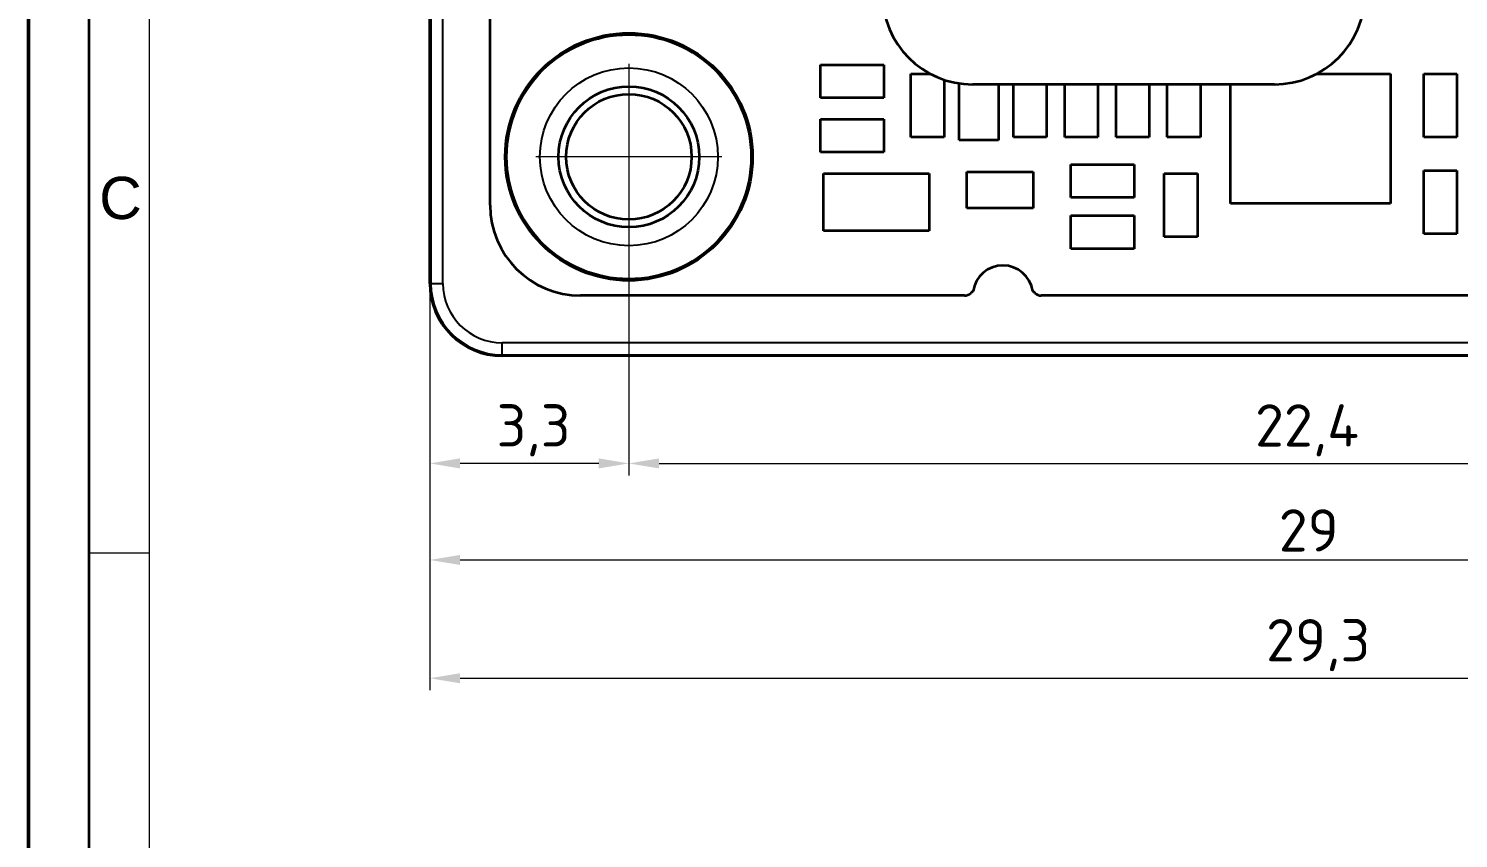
# Model space of a CAD drawing. Header units: millimetres. Extents: x 0 to 119, y 0 to 84.
# Drawn here: x 0 to 23.7, y 37.47 to 50.89 of the extents above; entities that cross this region are included whole.
import ezdxf

# ---------------------------------------------------------------- set-up
doc = ezdxf.new("R2010")
doc.units = ezdxf.units.MM
doc.header["$LTSCALE"] = 0.2
doc.layers.get('0').update_dxf_attribs({"lineweight": 25})
for name, color, linetype, lineweight in [('001', 7, 'Continuous', 50), ('Bemaßung (ISO)', 7, 'Continuous', 18), ('Mittelpunktmarkierung (ISO)', 7, 'Continuous', 18), ('Sichtbar (ISO)', 7, 'Continuous', 35), ('Sichtbar schmal (ISO)', 7, 'Continuous', 25)]:
    doc.layers.add(name, color=color, linetype=linetype, lineweight=lineweight)
doc.layers.add('Symbole(DIN)', color=3, linetype='Continuous', lineweight=25, true_color=0x00ff00)
doc.styles.add('Aktuell-DIN', font='arial.ttf')
doc.styles.add('Notiztext (DIN)', font='isocpeur.ttf')
doc.dimstyles.new('Standard (DIN)', dxfattribs={"dimscale": 0.2, "dimtxt": 3.5, "dimasz": 2.5, "dimexe": 1, "dimexo": 0, "dimgap": 0.7, "dimtad": 1, "dimtoh": 1, "dimrnd": 1e-08, "dimtxsty": 'Notiztext (DIN)', "dimcen": 0.09, "dimdle": 10, "dimclrd": 256, "dimclre": 256, "dimclrt": 256, "dimazin": 2, "dimtfac": 0.514286, "dimtdec": 4, "dimtmove": 0, "dimatfit": 3, "dimfxl": 1, "dimtolj": 1, "dimlwd": -1, "dimlwe": -1, "dimarcsym": 0})

# ---------------------------------------------------------------- blocks, each defined once
blk = doc.blocks.new('*D25')
at = {"layer": 'Bemaßung (ISO)', "transparency": 16777216}
for p, q in [((35.951, 54.448), (35.951, 39.921)), ((6.651, 46.663), (6.651, 39.921)), ((7.151, 40.121), (35.451, 40.121))]:
    blk.add_line(p, q, dxfattribs=at)
for points in [[(7.151, 40.204), (7.151, 40.037), (6.651, 40.121)], [(35.451, 40.204), (35.451, 40.037), (35.951, 40.121)]]:
    blk.add_solid(points, dxfattribs=at)
at = {"layer": 'Defpoints', "color": 0, "transparency": 16777216}
for p in [(35.951, 54.448), (6.651, 46.663), (35.951, 40.121)]:
    blk.add_point(p, dxfattribs=at)
at = {"layer": 'Bemaßung (ISO)', "transparency": 16777216, "insert": (20.513, 41.101), "char_height": 0.7, "attachment_point": 1, "style": 'Notiztext (DIN)'}
blk.add_mtext('\\A1;29,3', dxfattribs=at)
blk = doc.blocks.new('*D26')
at = {"layer": 'Bemaßung (ISO)', "transparency": 16777216}
for p, q in [((9.951, 47.223), (9.951, 43.481)), ((32.351, 47.223), (32.351, 43.481)), ((10.451, 43.681), (31.851, 43.681))]:
    blk.add_line(p, q, dxfattribs=at)
for points in [[(10.451, 43.764), (10.451, 43.598), (9.951, 43.681)], [(31.851, 43.764), (31.851, 43.598), (32.351, 43.681)]]:
    blk.add_solid(points, dxfattribs=at)
at = {"layer": 'Defpoints', "color": 0, "transparency": 16777216}
for p in [(9.951, 47.223), (32.351, 47.223), (32.351, 43.681)]:
    blk.add_point(p, dxfattribs=at)
at = {"layer": 'Bemaßung (ISO)', "transparency": 16777216, "insert": (20.33, 44.661), "char_height": 0.7, "attachment_point": 1, "style": 'Notiztext (DIN)'}
blk.add_mtext('\\A1;22,4', dxfattribs=at)
blk = doc.blocks.new('*D27')
at = {"layer": 'Bemaßung (ISO)', "transparency": 16777216}
for p, q in [((35.632, 47.177), (35.632, 41.881)), ((6.651, 46.663), (6.651, 41.881)), ((7.151, 42.081), (35.132, 42.081))]:
    blk.add_line(p, q, dxfattribs=at)
for points in [[(7.151, 42.164), (7.151, 41.998), (6.651, 42.081)], [(35.132, 42.164), (35.132, 41.998), (35.632, 42.081)]]:
    blk.add_solid(points, dxfattribs=at)
at = {"layer": 'Defpoints', "color": 0, "transparency": 16777216}
for p in [(35.632, 47.177), (6.651, 46.663), (35.632, 42.081)]:
    blk.add_point(p, dxfattribs=at)
at = {"layer": 'Bemaßung (ISO)', "transparency": 16777216, "insert": (20.723, 42.921), "char_height": 0.7, "attachment_point": 1, "style": 'Notiztext (DIN)'}
blk.add_mtext('\\A1;29', dxfattribs=at)
blk = doc.blocks.new('*D34')
at = {"layer": 'Bemaßung (ISO)', "transparency": 16777216}
for p, q in [((9.951, 47.223), (9.951, 43.481)), ((6.651, 46.663), (6.651, 43.481)), ((9.451, 43.681), (7.151, 43.681))]:
    blk.add_line(p, q, dxfattribs=at)
for points in [[(7.151, 43.764), (7.151, 43.598), (6.651, 43.681)], [(9.451, 43.764), (9.451, 43.598), (9.951, 43.681)]]:
    blk.add_solid(points, dxfattribs=at)
at = {"layer": 'Defpoints', "color": 0, "transparency": 16777216}
for p in [(9.951, 47.223), (6.651, 46.663), (6.651, 43.681)]:
    blk.add_point(p, dxfattribs=at)
at = {"layer": 'Bemaßung (ISO)', "transparency": 16777216, "insert": (7.758, 44.661), "char_height": 0.7, "attachment_point": 1, "style": 'Notiztext (DIN)'}
blk.add_mtext('\\A1;3,3', dxfattribs=at)
blk = doc.blocks.new('Ränder Basler-A2')
at = {"layer": '001'}
blk.add_line((0, 0), (0, 420), dxfattribs=at)
at = {"layer": '001', "color": 7, "linetype": 'Continuous', "lineweight": 35}
blk.add_line((5, 415), (5, 5), dxfattribs=at)
at = {"layer": '001', "color": 7, "linetype": 'Continuous', "lineweight": 18}
for p, q in [((10, 410), (10, 10)), ((5, 210.99), (10, 210.99))]:
    blk.add_line(p, q, dxfattribs=at)
at = {"layer": 'Symbole(DIN)', "color": 250, "true_color": 0x3f3f3f, "insert": (5.85, 240.38), "char_height": 3.5, "attachment_point": 4, "style": 'Aktuell-DIN'}
blk.add_mtext('\\fArial|b0|i0;C', dxfattribs=at)

msp = doc.modelspace()

# ---------------------------------------------------------------- linework, layer by layer
at = {"layer": 'Mittelpunktmarkierung (ISO)', "linetype": 'Continuous'}
for p, q in [((9.9506, 50.3025), (9.9506, 47.2225)), ((11.4906, 48.7625), (8.4106, 48.7625))]:
    msp.add_line(p, q, dxfattribs=at)
at = {"layer": 'Sichtbar (ISO)'}
for p, q in [((6.6506, 46.6625), (6.6506, 73.2625)), ((7.6506, 47.9625), (7.6506, 71.9625)), ((13.1256, 49.7375), (13.1256, 50.2875)), ((13.1256, 50.2875), (14.1756, 50.2875)), ((14.1756, 50.2875), (14.1756, 49.7375)), ((14.6256, 50.1375), (14.9475, 50.1375)), ((14.6256, 49.0875), (14.6256, 50.1375)), ((15.1756, 50.0397), (15.1756, 49.0875)), ((21.3538, 50.1375), (22.5756, 50.1375)), ((22.5756, 50.1375), (22.5756, 47.9875)), ((23.1256, 49.0875), (23.1256, 50.1375)), ((23.1256, 50.1375), (23.6756, 50.1375)), ((23.6756, 50.1375), (23.6756, 49.0875)), ((15.4256, 49.0375), (15.4256, 49.9795)), ((20.6506, 49.9625), (15.6506, 49.9625)), ((16.0756, 49.9625), (16.0756, 49.0375)), ((16.3256, 49.0875), (16.3256, 49.9625)), ((16.8756, 49.9625), (16.8756, 49.0875)), ((17.1756, 49.0875), (17.1756, 49.9625)), ((17.7256, 49.9625), (17.7256, 49.0875)), ((18.0256, 49.0875), (18.0256, 49.9625)), ((18.5756, 49.9625), (18.5756, 49.0875)), ((18.8756, 49.0875), (18.8756, 49.9625)), ((19.4256, 49.9625), (19.4256, 49.0875)), ((19.9256, 47.9875), (19.9256, 49.9625)), ((14.1756, 49.7375), (13.1256, 49.7375)), ((13.1256, 48.8375), (13.1256, 49.3875)), ((13.1256, 49.3875), (14.1756, 49.3875)), ((14.1756, 49.3875), (14.1756, 48.8375)), ((15.1756, 49.0875), (14.6256, 49.0875)), ((16.8756, 49.0875), (16.3256, 49.0875)), ((17.7256, 49.0875), (17.1756, 49.0875)), ((18.5756, 49.0875), (18.0256, 49.0875)), ((19.4256, 49.0875), (18.8756, 49.0875)), ((23.6756, 49.0875), (23.1256, 49.0875)), ((14.1756, 48.8375), (13.1256, 48.8375)), ((16.0756, 49.0375), (15.4256, 49.0375)), ((17.2756, 48.0875), (17.2756, 48.6375)), ((17.2756, 48.6375), (18.3256, 48.6375)), ((18.3256, 48.6375), (18.3256, 48.0875)), ((13.1756, 47.5375), (13.1756, 48.4875)), ((13.1756, 48.4875), (14.9256, 48.4875)), ((14.9256, 48.4875), (14.9256, 47.5375)), ((15.5506, 47.9125), (15.5506, 48.5125)), ((15.5506, 48.5125), (16.6506, 48.5125)), ((16.6506, 48.5125), (16.6506, 47.9125)), ((18.8256, 47.4375), (18.8256, 48.4875)), ((18.8256, 48.4875), (19.3756, 48.4875)), ((19.3756, 48.4875), (19.3756, 47.4375)), ((23.1256, 48.5375), (23.6756, 48.5375)), ((23.1256, 47.4875), (23.1256, 48.5375)), ((23.6756, 48.5375), (23.6756, 47.4875)), ((16.6506, 47.9125), (15.5506, 47.9125)), ((18.3256, 48.0875), (17.2756, 48.0875)), ((22.5756, 47.9875), (19.9256, 47.9875)), ((17.2756, 47.2375), (17.2756, 47.7875)), ((17.2756, 47.7875), (18.3256, 47.7875)), ((18.3256, 47.7875), (18.3256, 47.2375)), ((14.9256, 47.5375), (13.1756, 47.5375)), ((19.3756, 47.4375), (18.8256, 47.4375)), ((23.6756, 47.4875), (23.1256, 47.4875)), ((18.3256, 47.2375), (17.2756, 47.2375)), ((15.5156, 46.4625), (9.1506, 46.4625)), ((33.1506, 46.4625), (16.7857, 46.4625)), ((33.9436, 45.4625), (7.8506, 45.4625))]:
    msp.add_line(p, q, dxfattribs=at)
for radius in [2.05, 1.166, 1.04]:
    msp.add_circle((9.9506, 48.7625), radius, dxfattribs=at)
for centre, radius, start, end in [((15.6506, 51.4625), 1.5, 180, 270), ((20.6506, 51.4625), 1.5, 270, 0), ((9.1506, 47.9625), 1.5, 180, 270), ((16.1506, 46.4625), 0.5, 8.62693, 171.37307), ((7.8506, 46.6625), 1.2, 180, 270), ((15.5156, 46.6125), 0.15, 270.00025, 313.0387), ((16.71, 45.3334), 1.6, 131.18802, 133.03757), ((15.5913, 45.3334), 1.6, 46.96243, 48.81198), ((16.7857, 46.6125), 0.15, 226.9613, 269.99975)]:
    msp.add_arc(centre, radius, start, end, dxfattribs=at)
at = {"layer": 'Sichtbar schmal (ISO)'}
for p, q in [((6.6691, 73.2625), (6.6691, 46.6625)), ((6.869, 46.6625), (6.869, 73.2625)), ((6.6506, 46.6625), (6.6691, 46.6625)), ((6.6691, 46.6625), (6.869, 46.6625)), ((33.936, 45.6809), (7.8506, 45.6809)), ((7.8506, 45.481), (7.8506, 45.6809)), ((7.8506, 45.481), (33.936, 45.481)), ((7.8506, 45.4625), (7.8506, 45.481))]:
    msp.add_line(p, q, dxfattribs=at)
for radius in [2.0215, 1.4741]:
    msp.add_circle((9.9506, 48.7625), radius, dxfattribs=at)
for radius in [1.1815, 0.9816]:
    msp.add_arc((7.8506, 46.6625), radius, 180, 270, dxfattribs=at)

# ---------------------------------------------------------------- block references
at = {"xscale": 0.2, "yscale": 0.2, "zscale": 0.2}
msp.add_blockref('Ränder Basler-A2', (0, 0), dxfattribs=at)

# ---------------------------------------------------------------- dimensions: what is measured, and where the dimension line sits
at = {"layer": 'Bemaßung (ISO)'}
for base, p1, p2, override, picture, middle in [((35.9506, 40.1208), (6.6506, 46.6625), (35.9506, 54.4475), {"dimgap": 0.7, "dimtoh": 0, "dimdec": 1, "dimtol": 0, "dimlim": 0, "dimtp": 0, "dimtm": 0, "dimtdec": 4, "dimtofl": 0, "dimatfit": 1}, '*D25', (21.3006, 40.1208)), ((6.6506, 43.6809), (9.9506, 47.2225), (6.6506, 46.6625), {"dimgap": 0.7, "dimtoh": 0, "dimdec": 2, "dimtol": 0, "dimlim": 0, "dimtp": 0, "dimtm": 0, "dimtdec": 4, "dimtofl": 0, "dimatfit": 1}, '*D34', (8.3006, 43.6809)), ((32.3506, 43.6809), (9.9506, 47.2225), (32.3506, 47.2225), {"dimgap": 0.7, "dimtoh": 0, "dimdec": 2, "dimtol": 0, "dimlim": 0, "dimtp": 0, "dimtm": 0, "dimtdec": 4, "dimtofl": 0, "dimatfit": 1}, '*D26', (21.1526, 43.6809))]:
    dim = msp.add_linear_dim(base=base, p1=p1, p2=p2, angle=180, dimstyle='Standard (DIN)', override=override, dxfattribs=at)
    dim.commit()
    dim.dimension.update_dxf_attribs({"geometry": picture, "text_midpoint": middle, "dimtype": 160})
dim = msp.add_linear_dim(base=(35.6322, 42.0809), p1=(6.6506, 46.6625), p2=(35.6322, 47.1772), dimstyle='Standard (DIN)', override={"dimgap": 0.7, "dimtoh": 0, "dimdec": 1, "dimtol": 0, "dimlim": 0, "dimtp": 0, "dimtm": 0, "dimtdec": 4, "dimtofl": 0, "dimatfit": 1}, dxfattribs=at)
dim.commit()
dim.dimension.update_dxf_attribs({"geometry": '*D27', "text_midpoint": (21.1434, 42.0809), "dimtype": 160})

doc.saveas('drawing.dxf')
